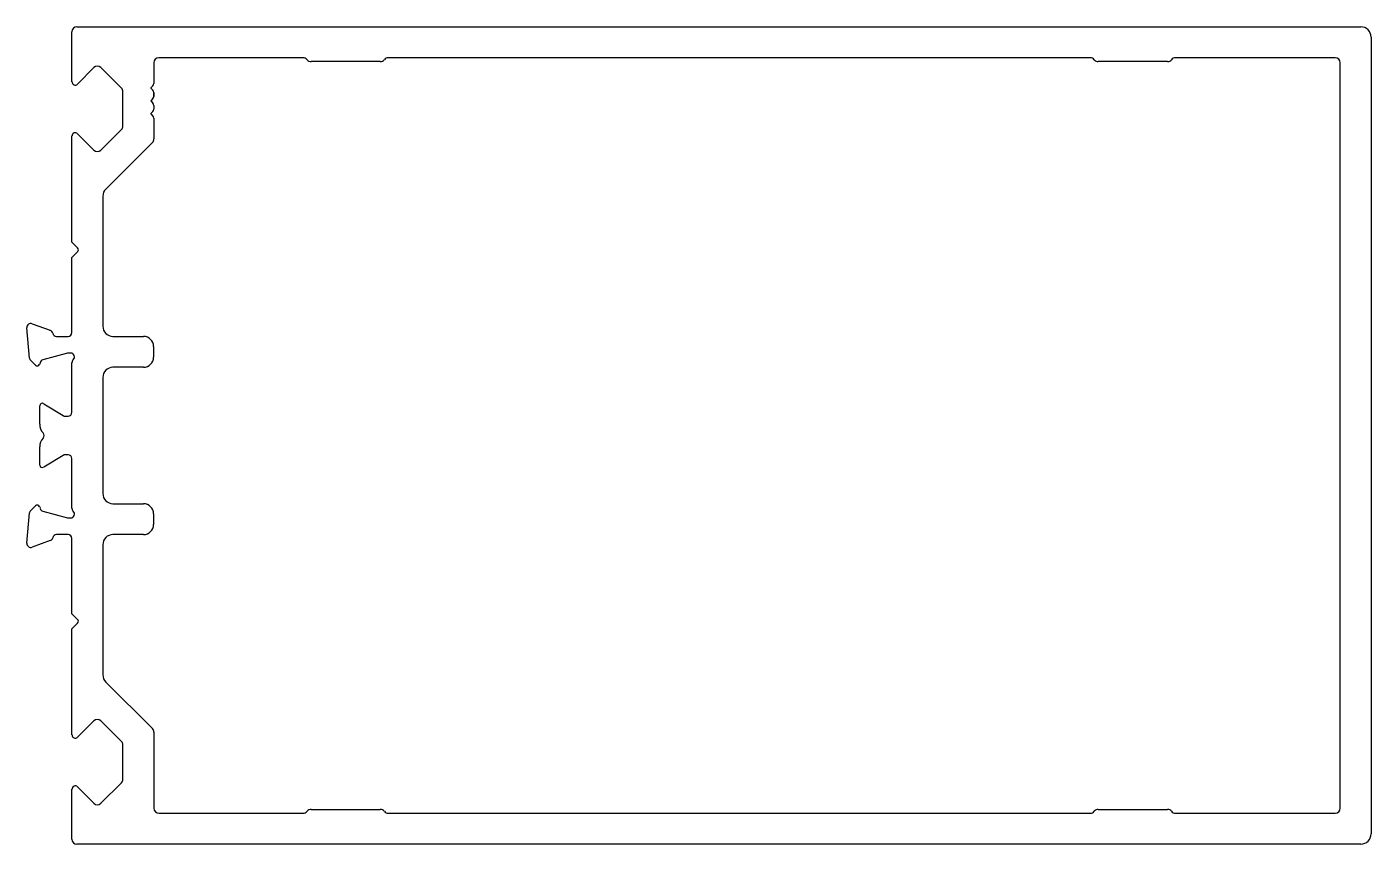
# Model space of a CAD drawing. Extents: x -54 to 51, y 6 to 70.
import ezdxf

# ---------------------------------------------------------------- set-up
doc = ezdxf.new("R2010")
doc.units = 0
doc.layers.add('1', color=7, linetype='CONTINUOUS')

msp = doc.modelspace()

# ---------------------------------------------------------------- linework, layer by layer
at = {"layer": '1'}
for p, q in [((-50.22, 65.25), (-50.22, 69.14)), ((-49.84, 69.52), (49.89, 69.52)), ((50.68, 68.73), (50.68, 6.81)), ((-48.51, 66.35), (-49.78, 65.07)), ((-46.37, 64.75), (-47.97, 66.35)), ((-46.26, 61.81), (-46.26, 64.48)), ((-50.22, 52.78), (-50.22, 61.04)), ((-49.78, 61.21), (-48.51, 59.94)), ((-47.97, 59.94), (-46.37, 61.54)), ((-49.78, 52.34), (-50.22, 52.78)), ((-50.22, 51.61), (-49.78, 52.05)), ((-50.22, 45.77), (-50.22, 51.61)), ((-53.51, 43.78), (-53.72, 46.14)), ((-53.32, 46.45), (-51.9, 45.94)), ((-51.42, 45.47), (-50.52, 45.47)), ((-50.56, 44.16), (-52.48, 43.64)), ((-50.32, 44.17), (-50.48, 44.17)), ((-53.06, 43.23), (-53.42, 43.59)), ((-52.69, 43.43), (-52.72, 43.32)), ((-50.22, 39.57), (-50.22, 43.42)), ((-52.72, 38.64), (-52.72, 40.07)), ((-52.41, 40.24), (-50.9, 39.31)), ((-50.74, 39.27), (-50.52, 39.27)), ((-52.72, 35.47), (-52.72, 36.89)), ((-50.9, 36.22), (-52.41, 35.3)), ((-50.52, 36.27), (-50.74, 36.27)), ((-50.22, 32.12), (-50.22, 35.97)), ((-53.72, 29.39), (-53.51, 31.76)), ((-53.42, 31.95), (-53.06, 32.31)), ((-52.72, 32.22), (-52.69, 32.11)), ((-52.48, 31.89), (-50.56, 31.38)), ((-50.48, 31.37), (-50.32, 31.37)), ((-51.9, 29.6), (-53.32, 29.09)), ((-50.52, 30.07), (-51.42, 30.07)), ((-50.22, 23.92), (-50.22, 29.77)), ((-49.78, 23.48), (-50.22, 23.92)), ((-50.22, 22.75), (-49.78, 23.19)), ((-50.22, 14.5), (-50.22, 22.75)), ((-48.51, 15.6), (-49.78, 14.32)), ((-46.37, 14), (-47.97, 15.6)), ((-46.26, 11.06), (-46.26, 13.73)), ((-49.78, 10.46), (-48.51, 9.19)), ((-47.97, 9.19), (-46.37, 10.79)), ((-50.22, 6.4), (-50.22, 10.29)), ((49.89, 6.02), (-49.84, 6.02))]:
    msp.add_line(p, q, dxfattribs=at)
at = {"layer": '1', "linetype": 'CONTINUOUS'}
for p, q in [((-32.27, 67.12), (-43.46, 67.12)), ((-26.27, 66.82), (-31.64, 66.82)), ((28.87, 67.12), (-25.64, 67.12)), ((34.87, 66.82), (29.49, 66.82)), ((47.88, 67.12), (35.49, 67.12)), ((-43.86, 66.72), (-43.86, 65.12)), ((48.28, 8.82), (48.28, 66.72)), ((-43.93, 64.95), (-44.1, 64.78)), ((-44.1, 64.76), (-43.93, 64.59)), ((-43.86, 65.12), (-43.86, 65.12)), ((-43.93, 63.95), (-44.1, 63.78)), ((-44.1, 63.76), (-43.93, 63.59)), ((-43.86, 64.42), (-43.86, 64.12)), ((-43.86, 64.12), (-43.86, 64.42)), ((-43.86, 64.42), (-43.86, 64.12)), ((-43.86, 64.12), (-43.86, 64.42)), ((-43.86, 64.42), (-43.86, 64.12)), ((-43.93, 62.95), (-44.1, 62.78)), ((-44.1, 62.76), (-43.93, 62.59)), ((-43.86, 63.42), (-43.86, 63.12)), ((-43.86, 62.42), (-43.86, 60.82)), ((-43.97, 60.54), (-47.59, 56.92)), ((-47.82, 56.36), (-47.82, 46.26)), ((-47.03, 45.47), (-44.67, 45.47)), ((-43.88, 44.68), (-43.88, 43.86)), ((-44.67, 43.07), (-47.03, 43.07)), ((-47.82, 42.28), (-47.82, 33.26)), ((-47.03, 32.47), (-44.67, 32.47)), ((-43.88, 31.68), (-43.88, 30.86)), ((-47.82, 29.28), (-47.82, 19.17)), ((-44.67, 30.07), (-47.03, 30.07)), ((-47.59, 18.61), (-43.97, 15)), ((-43.86, 14.71), (-43.86, 8.82)), ((-43.45, 8.42), (-32.27, 8.42)), ((-31.64, 8.72), (-26.27, 8.72)), ((-25.64, 8.42), (28.87, 8.42)), ((29.49, 8.72), (34.87, 8.72)), ((35.49, 8.42), (47.88, 8.42))]:
    msp.add_line(p, q, dxfattribs=at)
at = {"layer": '1'}
for centre, radius, start, end in [((-49.84, 69.14), 0.381, 90, 180), ((49.89, 68.73), 0.79, 0, 90), ((-48.24, 66.08), 0.381, 45, 135), ((-49.96, 65.25), 0.254, 180, 315), ((-46.64, 64.48), 0.381, 0.0002, 45.0001), ((-46.64, 61.81), 0.381, 314.9999, 359.9999), ((-49.96, 61.04), 0.254, 45, 180), ((-48.24, 60.21), 0.381, 225, 315), ((-49.92, 52.2), 0.203, 315, 45), ((-53.42, 46.17), 0.3, 70, 185), ((-52.01, 45.65), 0.3, 10.9043, 70), ((-51.42, 45.77), 0.3, 190.9043, 270), ((-50.52, 45.77), 0.3, 270, 360), ((-50.48, 43.87), 0.3, 90, 105), ((-50.32, 43.87), 0.3, 311.8103, 90), ((-53.21, 43.8), 0.3, 185, 225), ((-52.92, 43.37), 0.2, 225, 345), ((-52.4, 43.35), 0.3, 105, 165), ((-49.92, 43.42), 0.3, 131.8103, 180), ((-52.52, 40.07), 0.2, 58.6, 180), ((-51.72, 38.64), 1, 180, 222.2702), ((-50.74, 39.57), 0.3, 238.6, 270), ((-50.52, 39.57), 0.3, 270, 0), ((-52.68, 37.77), 0.3, 317.7298, 42.2702), ((-51.72, 36.89), 1, 137.7298, 180), ((-50.74, 35.97), 0.3, 90, 121.4), ((-50.52, 35.97), 0.3, 0, 90), ((-52.52, 35.47), 0.2, 180, 301.4), ((-52.92, 32.17), 0.2, 15, 135), ((-53.21, 31.73), 0.3, 135, 175), ((-52.4, 32.18), 0.3, 195, 255), ((-50.48, 31.67), 0.3, 255, 270), ((-50.32, 31.67), 0.3, 270, 48.1897), ((-49.92, 32.12), 0.3, 180, 228.1897), ((-53.42, 29.37), 0.3, 175, 290), ((-52.01, 29.88), 0.3, 290, 349.0957), ((-51.42, 29.77), 0.3, 90, 169.0957), ((-50.52, 29.77), 0.3, 0, 90), ((-49.92, 23.34), 0.203, 315, 45), ((-48.24, 15.33), 0.381, 45, 135), ((-49.96, 14.5), 0.254, 180, 315), ((-46.64, 13.73), 0.381, 0.0002, 45.0001), ((-49.96, 10.29), 0.254, 45, 180), ((-46.64, 11.06), 0.381, 314.9999, 359.9999), ((-48.24, 9.46), 0.381, 225, 315), ((-49.84, 6.4), 0.381, 180, 270), ((49.89, 6.81), 0.79, 270, 0)]:
    msp.add_arc(centre, radius, start, end, dxfattribs=at)
at = {"layer": '1', "linetype": 'CONTINUOUS'}
for centre, radius, start, end in [((-43.46, 66.72), 0.4, 90, 180), ((-32.27, 66.72), 0.4, 38.6822, 90), ((-31.64, 67.22), 0.4, 218.6822, 270), ((-26.27, 67.22), 0.4, 270, 321.3178), ((-25.64, 66.72), 0.4, 90, 141.3178), ((28.87, 66.72), 0.4, 38.6822, 90), ((29.49, 67.22), 0.4, 218.6822, 270), ((34.87, 67.22), 0.4, 270, 321.3178), ((35.49, 66.72), 0.4, 90, 141.3178), ((47.88, 66.72), 0.4, 0, 90), ((-44.09, 64.77), 0.008, 135, 225), ((-44.11, 65.12), 0.25, 315, 360), ((-44.09, 63.77), 0.008, 135, 225), ((-44.11, 64.42), 0.25, 0, 45), ((-44.11, 64.12), 0.25, 315, 360), ((-44.09, 62.77), 0.008, 135, 225), ((-44.11, 63.42), 0.25, 360, 45), ((-44.11, 63.12), 0.25, 315, 360), ((-44.11, 62.42), 0.25, 0, 45), ((-44.26, 60.82), 0.406, 315, 0), ((-47.03, 56.36), 0.79, 135, 180), ((-47.03, 46.26), 0.79, 180, 270), ((-44.67, 44.68), 0.79, 0, 90), ((-44.67, 43.86), 0.79, 270, 360), ((-47.03, 42.28), 0.79, 90, 180), ((-47.03, 33.26), 0.79, 180, 270), ((-44.67, 31.68), 0.79, 360, 90), ((-44.67, 30.86), 0.79, 270, 0), ((-47.03, 29.28), 0.79, 90, 180), ((-47.03, 19.17), 0.79, 180, 225), ((-44.26, 14.71), 0.406, 360, 45), ((-43.45, 8.82), 0.406, 180, 270), ((-32.27, 8.82), 0.4, 270, 321.3178), ((-31.64, 8.32), 0.4, 90, 141.3178), ((-26.27, 8.32), 0.4, 38.6822, 90), ((-25.64, 8.82), 0.4, 218.6822, 270), ((28.87, 8.82), 0.4, 270, 321.3178), ((29.49, 8.32), 0.4, 90, 141.3178), ((34.87, 8.32), 0.4, 38.6822, 90), ((35.49, 8.82), 0.4, 218.6822, 270), ((47.88, 8.82), 0.4, 270, 360)]:
    msp.add_arc(centre, radius, start, end, dxfattribs=at)

doc.saveas('drawing.dxf')
